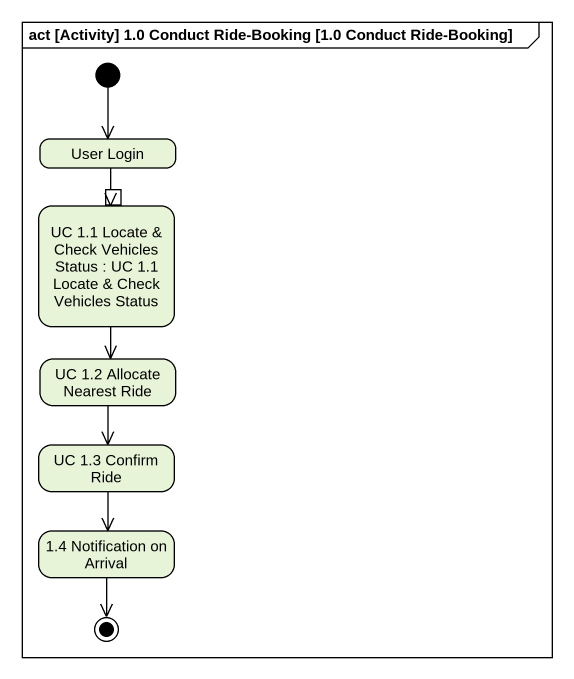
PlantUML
@startuml
mainframe act [Activity] 1.0 Conduct Ride-Booking [1.0 Conduct Ride-Booking]
hide empty description
state "User Login" as User_Login
state "UC 1.1 Locate & Check Vehicles Status : UC 1.1 Locate & Check Vehicles Status" as UC_1_1_Locate_Check {
  state pin1 <<inputPin>>
}
state "UC 1.2 Allocate Nearest Ride" as UC_1_2_Allocate_Nearest_Ride
state "UC 1.3 Confirm Ride" as UC_1_3_Confirm_Ride
state "1.4 Notification on Arrival" as s1_4_Notification_on_Arrival
[*] --> User_Login
User_Login --> UC_1_1_Locate_Check
UC_1_1_Locate_Check --> UC_1_2_Allocate_Nearest_Ride
UC_1_2_Allocate_Nearest_Ride --> UC_1_3_Confirm_Ride
UC_1_3_Confirm_Ride --> s1_4_Notification_on_Arrival
s1_4_Notification_on_Arrival --> [*]
@enduml
